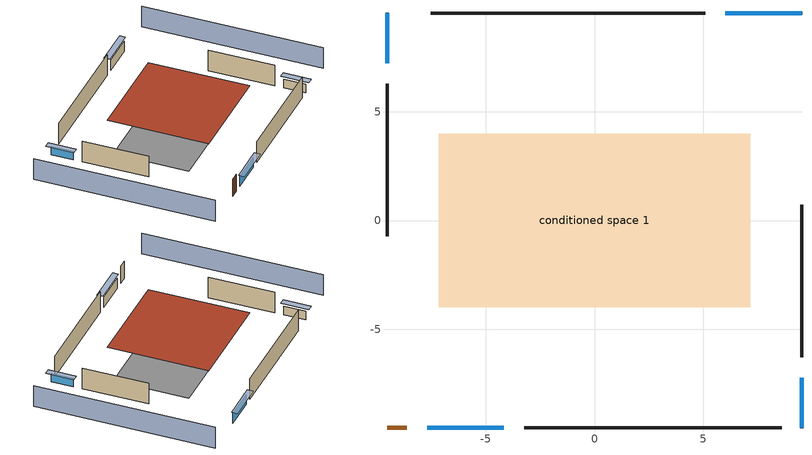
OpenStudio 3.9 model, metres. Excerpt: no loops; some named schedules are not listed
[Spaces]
conditioned space 1
 floor foundation (Slab1 construction): -7.17,-3.98 -7.17,3.98 7.17,3.98 7.17,-3.98 z0
 wall outside (Wall1 construction): 5.08,9.54 -7.53,9.54 z0:2.44
 wall outside (Wall2 construction): 9.54,-6.29 9.54,0.72 z0:2.44
 wall outside (Wall3 construction): -3.24,-9.54 8.61,-9.54 z0:2.44
 wall outside (Wall4 construction): -9.54,6.29 -9.54,-0.72 z0:2.44
 wall outside (AdiabaticWallConstruction): 9.54,9.54 6.01,9.54 / -7.69,-9.54 -4.17,-9.54 z0:1.19; 9.54,-9.54 9.54,-7.22 / -9.54,9.54 -9.54,7.22 z0:1.01
 wall outside (AdiabaticWallConstruction 1): -9.54,-9.54 -8.62,-9.54 z0:2.03
 window (WindowConstruction): 9.54,9.54 6.01,9.54 z0:1.19
 window (WindowConstruction 1): 9.54,-9.54 9.54,-7.22 z0:1.01
 window (WindowConstruction 2): -7.69,-9.54 -4.17,-9.54 z0:1.19
 window (WindowConstruction 3): -9.54,9.54 -9.54,7.22 z0:1.01
 door (Door): -9.54,-9.54 -8.62,-9.54 z0:2.03
 roof outside (Roof1 construction): -5.34,5.34 -5.34,-5.34 5.34,-5.34 5.34,5.34 z2.44
shading: -14.11,9.54 -14.11,-9.54 / 14.11,-9.54 14.11,9.54 z0:2.44; 5.71,9.54 9.84,9.54 9.84,10.15 5.71,10.15 z1.49; 9.54,-6.91 9.54,-9.84 10.15,-9.84 10.15,-6.91 z1.31; -3.86,-9.54 -8,-9.54 -8,-10.15 -3.86,-10.15 z1.49; -9.54,6.91 -9.54,9.84 -10.15,9.84 -10.15,6.91 z1.31
[Site]
Portland Intl Arpt_OR: Latitude {deg}=45.59; Longitude {deg}=-122.6; Time Zone {hr}=-8; Elevation {m}=33; Terrain=Suburbs; Keep Site Location Information=Yes
[Site:GroundTemperature:Shallow]
10.2558, 8.96328, 8.85977, 9.47314, 11.9355, 14.3863, 16.5111, 17.8571, 17.9714, 16.8767, 14.8061, 12.4304
[Site:WaterMainsTemperature]
Calculation Method=Schedule; Temperature Schedule=mains temperature schedule
[Building]
Building 1
[Material] Roughness=Rough
Name | Thickness {m} | Conductivity {W/m-K} | Density {kg/m3} | Specific Heat {J/kg-K} | Thermal Absorptance | Solar Absorptance | Visible Absorptance
asphalt or fiberglass shingles | 0.00635 | 0.162714 | 1121.4 | 1465.45 | 0.9 | 0.85 | 0.85
roof rigid ins | 0.103632 | 0.029427 | 32.04 | 1214.23 | 0.9 | 0.7 | 0.7
osb sheathing 0.75 in. | 0.01905 | 0.115458 | 512.64 | 1214.23 | 0.9 | 0.7 | 0.7
roof stud and cavity | 0.2032 | 0.161866 | 78.34581 | 1123.46 | 0.9 | 0.7 | 0.7
gypsum board | 0.0127 | 0.160291 | 801 | 837.4 | 0.9 | 0.6 | 0.6
brick veneer | 0.1016 | 0.793375 | 1762.2 | 795.53 | 0.9 | 0.85 | 0.85
osb sheathing 0.5 in. | 0.0127 | 0.115458 | 512.64 | 1214.23 | 0.9 | 0.7 | 0.7
wall stud and cavity | 0.1397 | 0.558292 | 139.0536 | 1170.24 | 0.9 | 0.7 | 0.7
concrete 4.0 in. | 0.1016 | 1.803125 | 2242.8 | 837.4 | 0.9 | 0.7 | 0.7
floor covering | 0.0127 | 0.0450781 | 54.468 | 1339.84 | 0.9 | 0.9 | 0.9
wood siding; wood siding 1 | 0.0254 | 0.102417 | 544.68 | 1172.36
wall rigid ins | 0.512978 | 0.029427 | 32.04 | 1214.23 | 0.9 | 0.7 | 0.7
wall stud and cavity 1 | 0.0889 | 0.380278 | 52.3479 | 1209.89 | 0.9 | 0.7 | 0.7
door material | 0.04445 | 0.0612267 | 512.64 | 1214.23 | 0.9 | 0.7 | 0.7
wall stud and cavity 2 | 0.0889 | 0.391764 | 83.0341 | 1211.67 | 0.9 | 0.7 | 0.7
furniture material conditioned space 1 | 0.1524 | 0.115458 | 640.8 | 1214.23 | 0.9 | 0.6 | 0.6
[Construction]
Roof1 construction: asphalt or fiberglass shingles, roof rigid ins, osb sheathing 0.75 in., roof stud and cavity, gypsum board
Wall1 construction; Wall2 construction; Wall3 construction; Wall4 construction: brick veneer, osb sheathing 0.5 in., wall stud and cavity, gypsum board
Slab1 construction: concrete 4.0 in., floor covering
WindowConstruction; WindowConstruction 1; WindowConstruction 2; WindowConstruction 3: WindowMaterial
AdiabaticWallConstruction: wood siding, wall rigid ins, wall stud and cavity 1, gypsum board
Door: door material
AdiabaticWallConstruction 1: wood siding 1, wall rigid ins, wall stud and cavity 1, gypsum board
PartitionWallConstruction: gypsum board, wall stud and cavity 2, gypsum board
furniture construction conditioned space 1: furniture material conditioned space 1
[WindowMaterial:SimpleGlazingSystem]
WindowMaterial: U-Factor {W/m2-K}=2.78222; Solar Heat Gain Coefficient=0.56
[ThermalZone]
conditioned space: Multiplier=1; Volume {m3}=278.185; Thermostat=conditioned space temperature setpoint; Use Ideal Air Loads=No
[Space]
conditioned space 1: Thermal Zone=conditioned space; Volume {m3}=278.185
[ThermostatSetpoint:DualSetpoint]
conditioned space temperature setpoint: Heating Setpoint Temperature Schedule=heating setpoint; Cooling Setpoint Temperature Schedule=cooling setpoint; Temperature Difference Between Cutout And Setpoint {deltaC}=0
[Foundation:Kiva]
Foundation Kiva 1: Initial Indoor Air Temperature {C}=18.3333; Wall Height Above Grade {m}=0.1016; Wall Depth Below Slab {m}=0.2032
[Foundation:Kiva:Settings]
Soil Conductivity {W/m-K}=1.3848; Soil Density {kg/m3}=1842.3; Soil Specific Heat {J/kg-K}=418.7; Ground Solar Absorptivity=0.9; Ground Thermal Absorptivity=0.9; Ground Surface Roughness {m}=0.03; Far-Field Width {m}=40; Deep-Ground Boundary Condition=ZeroFlux; Deep-Ground Depth {m}=40; Minimum Cell Dimension {m}=0.2; Maximum Cell Growth Coefficient=3; Simulation Timestep=Timestep
[SurfaceProperty:ExposedFoundationPerimeter]
Slab1: Exposed Perimeter Calculation Method=TotalExposedPerimeter; Total Exposed Perimeter {m}=44.59224
[SurfaceProperty:IncidentSolarMultiplier] Incident Solar Multiplier=1; Incident Solar Multiplier Schedule=trans schedule winter=0.85 summer=0.7
Window1; Window2; Window3; Window4
[InternalMass:Definition] Design Level Calculation Method=SurfaceArea
Name | Construction | Surface Area {m2}
partition wall mass | PartitionWallConstruction | 114.085
furniture mass conditioned space 1 | furniture construction conditioned space 1 | 45.63397
[InternalMass] Space or SpaceType=conditioned space 1; Multiplier=1
Name | Internal Mass Definition
partition wall mass | partition wall mass
furniture mass conditioned space 1 | furniture mass conditioned space 1
[Fan:SystemModel]
central ac and furnace supply fan: Availability Schedule=Always On Discrete; Design Maximum Air Flow Rate {m3/s}=0.245413; Speed Control Method=Discrete; Electric Power Minimum Flow Rate Fraction=0.2; Design Pressure Rise {Pa}=500; Motor Efficiency=1; Motor In Air Stream Fraction=1; Design Electric Power Consumption {W}=autosize; Design Power Sizing Method=PowerPerFlow; Electric Power Per Unit Flow Rate {W/(m3/s)}=794.58; Electric Power Per Unit Flow Rate Per Unit Pressure {W-s/m3-Pa}=1.66667; Fan Total Efficiency=0.7; Motor Loss Radiative Fraction=0; Speed Flow Fraction 1=0.96346; Speed Electric Power Fraction 1=0.89434; Speed Flow Fraction 2=1; Speed Electric Power Fraction 2=1
[EnergyManagementSystem:Sensor]
Name | Output Variable or Output Meter Index Key | Output Variable or Output Meter
central_ac_and_furnace_supply_fan_s; central_ac_and_furnace_supply_fan_s_1 | central ac and furnace supply fan | Fan Electricity Energy
water_heater_T_set | water heater setpoint | Schedule Value
out_pb_s |  | Site Outdoor Air Barometric Pressure
out_wt_s |  | Site Outdoor Air Humidity Ratio
site_vw_s |  | Site Wind Speed
cool_season | cooling season schedule | Schedule Value
central_ac_and_furnace_airloop_Fan_RTF_s | central ac and furnace supply fan | Fan Runtime Fraction Speed 1
central_ac_and_furnace_airloop_Fan_RTF_s_1 | central ac and furnace supply fan | Fan Runtime Fraction Speed 2
natural_vent_s | natural vent schedule | Schedule Value
htg_sp_s; htg_sp_s_1 | heating setpoint | Schedule Value
clg_sp_s; clg_sp_s_1 | cooling setpoint | Schedule Value
mech_vent_range_fan_0_sch_s | mech vent range fan 0 schedule | Schedule Value
mech_vent_bath_fan_0_sch_s | mech vent bath fan 0 schedule | Schedule Value
clothes_dryer_exhaust_0_sch_s | clothes_dryer | Schedule Value
htg_load_cond |  | Heating:EnergyTransfer:Zone:CONDITIONED SPACE
clg_load_cond |  | Cooling:EnergyTransfer:Zone:CONDITIONED SPACE
s_conv | Roof1 | Surface Inside Face Convection Heat Gain Energy
s_ig | Roof1 | Surface Inside Face Internal Gains Radiation Heat Gain Energy
s_sol | Roof1 | Surface Inside Face Solar Radiation Heat Gain Energy
s_lgt | Roof1 | Surface Inside Face Lights Radiation Heat Gain Energy
s_surf | Roof1 | Surface Inside Face Net Surface Thermal Radiation Heat Gain Energy
s_conv_1 | Slab1 | Surface Inside Face Convection Heat Gain Energy
s_ig_1 | Slab1 | Surface Inside Face Internal Gains Radiation Heat Gain Energy
s_sol_1 | Slab1 | Surface Inside Face Solar Radiation Heat Gain Energy
s_lgt_1 | Slab1 | Surface Inside Face Lights Radiation Heat Gain Energy
s_surf_1 | Slab1 | Surface Inside Face Net Surface Thermal Radiation Heat Gain Energy
ss_sol | Door1 | Surface Inside Face Solar Radiation Heat Gain Energy
ss_lgt | Door1 | Surface Inside Face Lights Radiation Heat Gain Energy
ss_conv | Door1 | Surface Inside Face Convection Heat Gain Energy
ss_ig | Door1 | Surface Inside Face Internal Gains Radiation Heat Gain Energy
ss_surf | Door1 | Surface Inside Face Net Surface Thermal Radiation Heat Gain Energy
ss_conv_1 | Window1 | Surface Inside Face Convection Heat Gain Energy
ss_ig_1 | Window1 | Surface Inside Face Internal Gains Radiation Heat Gain Energy
ss_surf_1 | Window1 | Surface Inside Face Net Surface Thermal Radiation Heat Gain Energy
ss_trans_in | Window1 | Surface Window Transmitted Solar Radiation Rate
ss_back_out | Window1 | Surface Window Shortwave from Zone Back Out Window Heat Transfer Rate
ss_trans_out | Window1 | Surface Inside Face Initial Transmitted Diffuse Transmitted Out Window Solar Radiation Rate
ss_conv_2 | Window2 | Surface Inside Face Convection Heat Gain Energy
ss_ig_2 | Window2 | Surface Inside Face Internal Gains Radiation Heat Gain Energy
ss_surf_2 | Window2 | Surface Inside Face Net Surface Thermal Radiation Heat Gain Energy
ss_trans_in_1 | Window2 | Surface Window Transmitted Solar Radiation Rate
ss_back_out_1 | Window2 | Surface Window Shortwave from Zone Back Out Window Heat Transfer Rate
ss_trans_out_1 | Window2 | Surface Inside Face Initial Transmitted Diffuse Transmitted Out Window Solar Radiation Rate
ss_conv_3 | Window3 | Surface Inside Face Convection Heat Gain Energy
ss_ig_3 | Window3 | Surface Inside Face Internal Gains Radiation Heat Gain Energy
ss_surf_3 | Window3 | Surface Inside Face Net Surface Thermal Radiation Heat Gain Energy
ss_trans_in_2 | Window3 | Surface Window Transmitted Solar Radiation Rate
ss_back_out_2 | Window3 | Surface Window Shortwave from Zone Back Out Window Heat Transfer Rate
ss_trans_out_2 | Window3 | Surface Inside Face Initial Transmitted Diffuse Transmitted Out Window Solar Radiation Rate
ss_conv_4 | Window4 | Surface Inside Face Convection Heat Gain Energy
ss_ig_4 | Window4 | Surface Inside Face Internal Gains Radiation Heat Gain Energy
ss_surf_4 | Window4 | Surface Inside Face Net Surface Thermal Radiation Heat Gain Energy
ss_trans_in_3 | Window4 | Surface Window Transmitted Solar Radiation Rate
ss_back_out_3 | Window4 | Surface Window Shortwave from Zone Back Out Window Heat Transfer Rate
ss_trans_out_3 | Window4 | Surface Inside Face Initial Transmitted Diffuse Transmitted Out Window Solar Radiation Rate
s_conv_2 | Wall1 | Surface Inside Face Convection Heat Gain Energy
s_ig_2 | Wall1 | Surface Inside Face Internal Gains Radiation Heat Gain Energy
s_sol_2 | Wall1 | Surface Inside Face Solar Radiation Heat Gain Energy
s_lgt_2 | Wall1 | Surface Inside Face Lights Radiation Heat Gain Energy
s_surf_2 | Wall1 | Surface Inside Face Net Surface Thermal Radiation Heat Gain Energy
s_conv_3 | Wall2 | Surface Inside Face Convection Heat Gain Energy
s_ig_3 | Wall2 | Surface Inside Face Internal Gains Radiation Heat Gain Energy
s_sol_3 | Wall2 | Surface Inside Face Solar Radiation Heat Gain Energy
s_lgt_3 | Wall2 | Surface Inside Face Lights Radiation Heat Gain Energy
s_surf_3 | Wall2 | Surface Inside Face Net Surface Thermal Radiation Heat Gain Energy
s_conv_4 | Wall3 | Surface Inside Face Convection Heat Gain Energy
s_ig_4 | Wall3 | Surface Inside Face Internal Gains Radiation Heat Gain Energy
s_sol_4 | Wall3 | Surface Inside Face Solar Radiation Heat Gain Energy
s_lgt_4 | Wall3 | Surface Inside Face Lights Radiation Heat Gain Energy
s_surf_4 | Wall3 | Surface Inside Face Net Surface Thermal Radiation Heat Gain Energy
s_conv_5 | Wall4 | Surface Inside Face Convection Heat Gain Energy
s_ig_5 | Wall4 | Surface Inside Face Internal Gains Radiation Heat Gain Energy
s_sol_5 | Wall4 | Surface Inside Face Solar Radiation Heat Gain Energy
s_lgt_5 | Wall4 | Surface Inside Face Lights Radiation Heat Gain Energy
s_surf_5 | Wall4 | Surface Inside Face Net Surface Thermal Radiation Heat Gain Energy
im_conv | furniture mass conditioned space 1 | Surface Inside Face Convection Heat Gain Energy
im_ig | furniture mass conditioned space 1 | Surface Inside Face Internal Gains Radiation Heat Gain Energy
im_sol | furniture mass conditioned space 1 | Surface Inside Face Solar Radiation Heat Gain Energy
im_lgt | furniture mass conditioned space 1 | Surface Inside Face Lights Radiation Heat Gain Energy
im_surf | furniture mass conditioned space 1 | Surface Inside Face Net Surface Thermal Radiation Heat Gain Energy
im_conv_1 | partition wall mass | Surface Inside Face Convection Heat Gain Energy
im_ig_1 | partition wall mass | Surface Inside Face Internal Gains Radiation Heat Gain Energy
im_sol_1 | partition wall mass | Surface Inside Face Solar Radiation Heat Gain Energy
im_lgt_1 | partition wall mass | Surface Inside Face Lights Radiation Heat Gain Energy
im_surf_1 | partition wall mass | Surface Inside Face Net Surface Thermal Radiation Heat Gain Energy
airflow_gain | infil flow | Infiltration Sensible Heat Gain Energy
airflow_loss | infil flow | Infiltration Sensible Heat Loss Energy
airflow_gain_1 | natural vent flow | Infiltration Sensible Heat Gain Energy
airflow_loss_1 | natural vent flow | Infiltration Sensible Heat Loss Energy
airflow_gain_2 | whole house fan flow | Infiltration Sensible Heat Gain Energy
airflow_loss_2 | whole house fan flow | Infiltration Sensible Heat Loss Energy
mv_conv | mech vent bath fan 0 | Electric Equipment Convective Heating Energy
mv_rad | mech vent bath fan 0 | Electric Equipment Radiant Heating Energy
mv_conv_1 | mech vent house fan | Electric Equipment Convective Heating Energy
mv_rad_1 | mech vent house fan | Electric Equipment Radiant Heating Energy
mv_conv_2 | mech vent house fan cfis | Electric Equipment Convective Heating Energy
mv_rad_2 | mech vent house fan cfis | Electric Equipment Radiant Heating Energy
mv_conv_3 | mech vent range fan 0 | Electric Equipment Convective Heating Energy
mv_rad_3 | mech vent range fan 0 | Electric Equipment Radiant Heating Energy
mv_conv_4 | mech vent house fan latent load | Other Equipment Convective Heating Energy
mv_rad_4 | mech vent house fan latent load | Other Equipment Radiant Heating Energy
mv_conv_5 | mech vent house fan sensible load | Other Equipment Convective Heating Energy
mv_rad_5 | mech vent house fan sensible load | Other Equipment Radiant Heating Energy
ig_lgt_conv | interior lighting | Lights Convective Heating Energy
ig_lgt_rad | interior lighting | Lights Radiant Heating Energy
ig_lgt_vis | interior lighting | Lights Visible Radiation Heating Energy
ig_ee_conv | clothes dryer | Electric Equipment Convective Heating Energy
ig_ee_rad | clothes dryer | Electric Equipment Radiant Heating Energy
ig_ee_conv_1 | clothes washer | Electric Equipment Convective Heating Energy
ig_ee_rad_1 | clothes washer | Electric Equipment Radiant Heating Energy
ig_ee_conv_2 | cooking range | Electric Equipment Convective Heating Energy
ig_ee_rad_2 | cooking range | Electric Equipment Radiant Heating Energy
ig_ee_conv_3 | dishwasher | Electric Equipment Convective Heating Energy
ig_ee_rad_3 | dishwasher | Electric Equipment Radiant Heating Energy
ig_ee_conv_4 | freezer | Electric Equipment Convective Heating Energy
ig_ee_rad_4 | freezer | Electric Equipment Radiant Heating Energy
ig_ee_conv_5 | fridge | Electric Equipment Convective Heating Energy
ig_ee_rad_5 | fridge | Electric Equipment Radiant Heating Energy
ig_ee_conv_6 | misc plug loads | Electric Equipment Convective Heating Energy
ig_ee_rad_6 | misc plug loads | Electric Equipment Radiant Heating Energy
ig_ee_conv_7 | misc tv | Electric Equipment Convective Heating Energy
ig_ee_rad_7 | misc tv | Electric Equipment Radiant Heating Energy
ig_ee_conv_8 | whole house fan | Electric Equipment Convective Heating Energy
ig_ee_rad_8 | whole house fan | Electric Equipment Radiant Heating Energy
ig_oe_conv | clothes dryer 1 | Other Equipment Convective Heating Energy
ig_oe_rad | clothes dryer 1 | Other Equipment Radiant Heating Energy
ig_oe_conv_1 | cooking range 1 | Other Equipment Convective Heating Energy
ig_oe_rad_1 | cooking range 1 | Other Equipment Radiant Heating Energy
ig_oe_conv_2 | general water use latent | Other Equipment Convective Heating Energy
ig_oe_rad_2 | general water use latent | Other Equipment Radiant Heating Energy
ig_oe_conv_3 | general water use sensible | Other Equipment Convective Heating Energy
ig_oe_rad_3 | general water use sensible | Other Equipment Radiant Heating Energy
ig_oe_conv_4 | misc lighting | Other Equipment Convective Heating Energy
ig_oe_rad_4 | misc lighting | Other Equipment Radiant Heating Energy
ig_oe_conv_5 | water heater energy adjustment1 | Other Equipment Convective Heating Energy
ig_oe_rad_5 | water heater energy adjustment1 | Other Equipment Radiant Heating Energy
ig_oe_conv_6 | water heater lat | Other Equipment Convective Heating Energy
ig_oe_rad_6 | water heater lat | Other Equipment Radiant Heating Energy
ig_oe_conv_7 | water heater sens | Other Equipment Convective Heating Energy
ig_oe_rad_7 | water heater sens | Other Equipment Radiant Heating Energy
ig_ppl_conv | occupants | People Convective Heating Energy
ig_ppl_rad | occupants | People Radiant Heating Energy
[EnergyManagementSystem:Program]
central_ac_and_furnace_supply_fan_disaggregate_program: Set central_ac_and_furnace_supply_fan_clg = 0; If central_ac_and_furnace_clg_coil_s > 0; Set central_ac_and_furnace_supply_fan_clg = central_ac_and_furnace_supply_fan_s; EndIf
central_ac_and_furnace_supply_fan_disaggregate_program_1: Set central_ac_and_furnace_supply_fan_primary_htg = 0; If central_ac_and_furnace_htg_coil_s > 0; Set central_ac_and_furnace_supply_fan_primary_htg = central_ac_and_furnace_supply_fan_s_1; EndIf
water_heater_InletAir: Set water_heater_Tamb_act = water_heater_amb_temp; Set water_heater_RHamb_act = 0; Set water_heater_RHamb_act = water_heater_RHamb_act + (water_heater_amb_rh / 100) / 1; Set water_heater_sens_act = (0 - water_heater_sens_cool - (water_heater_tl + water_heater_fan_pwr)) / 1; Set water_heater_lat_act = (0 - water_heater_lat_cool) / 1
water_heater_Control: Set water_heater_HPWHSchedOverride = water_heater_T_set; If (water_heater_amb_temp<5.56) || (water_heater_amb_temp>48.89); Set water_heater_UESchedOverride = water_heater_T_set; Set water_heater_LESchedOverride = water_heater_T_set; Else; Set water_heater_UESchedOverride = water_heater_T_set - 9.0; Set water_heater_LESchedOverride = 0; EndIf
water_heater_hpwh_EC_adj: If WarmupFlag == 0; Set dhw_e_cons = water_heater_tank_energy + water_heater_tank_on_cycle_parasitic + water_heater_tank_off_cycle_parasitic + water_heater_coil_energy + water_heater_fan_energy; Set water_heater_hpwh_ec_adj_act = 0.0 * dhw_e_cons / 1; EndIf
fridge_schedule_program: Set Tin = fridge_tin_s*(9.0/5.0)+32.0; Set fridge_schedule_act = 0; If (Hour == 0); Set fridge_schedule_act = (-0.487+0.019*Tin); ElseIf (Hour == 1); Set fridge_schedule_act = (-0.34+0.016*Tin); ElseIf (Hour == 2); Set fridge_schedule_act = (-0.37+0.017*Tin); ElseIf (Hour == 3); Set fridge_schedule_act = (-0.361+0.016*Tin); ElseIf (Hour == 4); Set fridge_schedule_act = (-0.515+0.018*Tin); ElseIf (Hour == 5); Set fridge_schedule_act = (-0.684+0.021*Tin); ElseIf (Hour == 6); Set fridge_schedule_act = (-0.471+0.019*Tin); ElseIf (Hour == 7); Set fridge_schedule_act = (-0.159+0.015*Tin); ElseIf (Hour == 8); Set fridge_schedule_act = (-0.079+0.015*Tin); ElseIf (Hour == 9); Set fridge_schedule_act = (-0.417+0.019*Tin); ElseIf (Hour == 10); Set fridge_schedule_act = (-0.411+0.018*Tin); ElseIf (Hour == 11); Set fridge_schedule_act = (-0.386+0.018*Tin); ElseIf (Hour == 12); Set fridge_schedule_act = (-0.24+0.016*Tin); ElseIf (Hour == 13); Set fridge_schedule_act = (-0.314+0.017*Tin); ElseIf (Hour == 14); Set fridge_schedule_act = (-0.16+0.015*Tin); ElseIf (Hour == 15); Set fridge_schedule_act = (-0.121+0.015*Tin); ElseIf (Hour == 16); Set fridge_schedule_act = (-0.469+0.02*Tin); ElseIf (Hour == 17); Set fridge_schedule_act = (-0.412+0.02*Tin); ElseIf (Hour == 18); Set fridge_schedule_act = (-0.091+0.017*Tin); ElseIf (Hour == 19); Set fridge_schedule_act = (0.077+0.014*Tin); ElseIf (Hour == 20); Set fridge_schedule_act = (-0.118+0.016*Tin); ElseIf (Hour == 21); Set fridge_schedule_act = (-0.247+0.017*Tin); ElseIf (Hour == 22); Set fridge_schedule_act = (-0.445+0.019*Tin); ElseIf (Hour == 23); Set fridge_schedule_act = (-0.544+0.02*Tin); EndIf
[OtherEquipment:Definition] Design Level Calculation Method=EquipmentLevel
Name | Design Level {W} | Fraction Latent | Fraction Radiant | Fraction Lost
water heater sens; mech vent house fan sensible load | 0 | 0 | 0 | 0
water heater lat; mech vent house fan latent load | 0 | 1 | 0 | 0
water heater energy adjustment1 | 0.01 | 0 | 0 | 1
clothes dryer 2 | 0 | 0.015 | 0.081 | 0.85
cooking range 2 | 2102.88 | 0.16 | 0.384 | 0.2
misc lighting | 103.804 | 0 | 0 | 1
general water use sensible | -43.4886 | 0 | 0.6 | 0
general water use latent | 44.1266 | 1 | 0 | 0
[OtherEquipment] Space or SpaceType=conditioned space 1
Name | Other Equipment Definition | Schedule | Fuel Type
water heater sens | water heater sens | Always On Discrete
water heater lat | water heater lat | Always On Discrete
water heater energy adjustment1 | water heater energy adjustment1 | Always On Discrete | Electricity
clothes dryer 1 | clothes dryer 2 | clothes_dryer | Electricity
cooking range 1 | cooking range 2 | cooking_range | NaturalGas
misc lighting | misc lighting | misc lighting schedule | NaturalGas
general water use sensible | general water use sensible | general water use schedule
general water use latent | general water use latent | general water use schedule
mech vent house fan sensible load | mech vent house fan sensible load | Always On Discrete
mech vent house fan latent load | mech vent house fan latent load | Always On Discrete
[ElectricEquipment:Definition] Design Level Calculation Method=EquipmentLevel
Name | Design Level {W} | Fraction Latent | Fraction Radiant | Fraction Lost
clothes washer | 164.301 | 0.03 | 0.162 | 0.7
clothes dryer | 2517.28 | 0.015 | 0.081 | 0.85
dishwasher | 472.86 | 0.3 | 0.18 | 0.4
fridge | 41.5354 | 0 | 0.6 | 0
freezer | 194.914 | 0 | 0.6 | 0
cooking range | 71.7532 | 0.16 | 0.384 | 0.2
misc tv | 180.164 | 0 | 0.6 | 0
misc plug loads | 145.42 | 0.021 | 0.558 | 0.049
whole house fan; mech vent house fan | 0 | 0 | 0 | 1
mech vent house fan cfis | 0 | 0 | 0 | 0
mech vent range fan 0; mech vent bath fan 0 | 30 | 0 | 0 | 1
[ElectricEquipment] Space or SpaceType=conditioned space 1
Name | Electric Equipment Definition | Schedule
clothes washer | clothes washer | clothes_washer
clothes dryer | clothes dryer | clothes_dryer
dishwasher | dishwasher | dishwasher
fridge | fridge | fridge schedule
freezer | freezer | freezer schedule
cooking range | cooking range | cooking_range
misc tv | misc tv | plug_loads_tv
misc plug loads | misc plug loads | plug_loads_other
whole house fan | whole house fan | Always On Discrete
mech vent house fan | mech vent house fan | mech vent house fan schedule
mech vent house fan cfis | mech vent house fan cfis | mech vent house fan cfis schedule
mech vent range fan 0 | mech vent range fan 0 | mech vent range fan 0 schedule
mech vent bath fan 0 | mech vent bath fan 0 | mech vent bath fan 0 schedule
[WaterUse:Equipment:Definition]
Name | Peak Flow Rate {m3/s}
clothes washer | 1.54302e-06
dishwasher | 5.27869e-06
[Lights:Definition]
interior lighting: Design Level Calculation Method=LightingLevel; Lighting Level {W}=177.96; Fraction Radiant=0.6; Fraction Visible=0.2; Return Air Fraction=0
[Lights]
interior lighting: Lights Definition=interior lighting; Space or SpaceType=conditioned space 1; Schedule=lighting_interior; Fraction Replaceable=1
[Exterior:Lights:Definition]
exterior lighting: Design Level {W}=6.19068
[Exterior:Lights]
exterior lighting: Exterior Lights Definition=exterior lighting; Schedule=exterior lighting schedule
[People:Definition]
occupants: Number of People Calculation Method=People; Number of People {people}=2; Fraction Radiant=0.314171; Sensible Heat Fraction=0.56303; Carbon Dioxide Generation Rate {m3/s-W}=0; Enable ASHRAE 55 Comfort Warnings=No; Mean Radiant Temperature Calculation Type=EnclosureAveraged
[People]
occupants: People Definition=occupants; Space or SpaceType=conditioned space 1; Number of People Schedule=occupants; Activity Level Schedule=occupants activity schedule; Multiplier=1
[SpaceInfiltration:DesignFlowRate] Space or SpaceType=conditioned space 1; Schedule=Always On Discrete; Design Flow Rate Calculation Method=Flow/Space; Design Flow Rate {m3/s}=0
natural vent flow; whole house fan flow; infil flow
